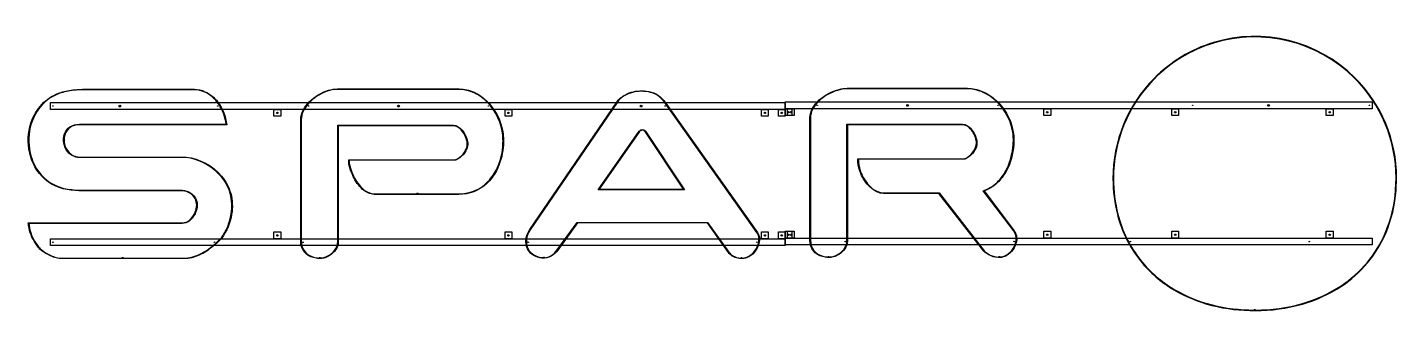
# Model space of a CAD drawing. Header units: millimetres. Extents: x -5 to 8000, y -1 to 1659.
import ezdxf

# ---------------------------------------------------------------- set-up
doc = ezdxf.new("R2010")
doc.units = ezdxf.units.MM
for name, color, linetype in [('1_PRIEKIS', 7, 'Continuous'), ('2_GALAS', 2, 'Continuous'), ('3_REMAS', 1, 'Continuous')]:
    doc.layers.add(name, color=color, linetype=linetype)

# ---------------------------------------------------------------- blocks, each defined once
blk = doc.blocks.new('PRIEKIS')
at = {"layer": '1_PRIEKIS'}
for points in [[(8000.1, 777.3, 0.20077), (7754.3, 1365.6, 0.276712), (6928.7, 1570.1, 0.12432), (6582.8, 1360.5, 0.200048), (6342, 771.2, 0.060434), (6368.2, 562.1, 0.105973), (6502, 291.6, 0.090958), (6698.4, 121.7, 0.072447), (6920.6, 30.6, 0.063449), (7173.4, 0, 0.069798), (7449.9, 38.3, 0.07576), (7677.4, 142.8, 0.145815), (7936.5, 452.5, 0.083018), (7997.4, 705.7)], [(1160.7, 1088.6), (296.3, 1088.6, 0.139809), (245.6, 1073.5, 0.185444), (213, 1027.3, 0.253204), (237.1, 927.3, 0.209196), (299.4, 899.6), (922.2, 899.6, -0.189451), (1130.3, 787, -0.10431), (1183.7, 686.5, -0.107362), (1189.1, 563.2, -0.118574), (1131.4, 425, -0.054352), (1048.9, 352.8, -0.07514), (967.2, 312.9, -0.053959), (920.8, 304.3), (180.1, 304.3, -0.06999), (115.4, 327.6, -0.072681), (67.9, 360.1, -0.04632), (49.7, 382.6, -0.107697), (4.5, 483.1, -0.029846), (0.3, 513.9), (900.8, 513.9, 0.169616), (941.8, 529.2, 0.130458), (976.2, 576.5, 0.091779), (985, 617.9, 0.247597), (948.4, 685.9, 0.152328), (899.9, 701.6), (318.6, 701.7, -0.036805), (227.2, 709, -0.039803), (180.3, 720.9, -0.18821), (38.3, 842.6, -0.089104), (4.1, 946.5, -0.134594), (23, 1118.5, -0.102858), (89.7, 1218.3, -0.116103), (189.7, 1277.8, -0.058048), (271.8, 1294.1, -0.023499), (331.5, 1296.7), (972.5, 1296.7, -0.105122), (1032.7, 1282.5, -0.12758), (1107.2, 1223, -0.128049)], [(1812.5, 1082.7), (1812.5, 401.6, -0.151767), (1797.2, 356, -0.203991), (1716, 305.5, -0.074411), (1682.8, 306.6, -0.143105), (1624.3, 333.2, -0.175303), (1594.5, 388.7), (1593.2, 406.7), (1593.2, 1119, -0.117867), (1607.2, 1173.8, -0.078624), (1643.2, 1222.9, -0.124954), (1756.3, 1290.6, -0.068114), (1808.9, 1298.4), (2519.4, 1298.4, -0.106514), (2606.3, 1278.8, -0.084959), (2677.8, 1230.1, -0.163001), (2774.4, 1047.1, -0.066082), (2776.7, 955.3, -0.094857), (2737, 819.4, -0.083361), (2679.8, 743.5, -0.194137), (2518.2, 680.8), (2022.3, 680.8, -0.106345), (1987, 689.1, -0.094761), (1945.7, 718.6, -0.100495), (1894.7, 796.7, -0.038793), (1876.7, 849.1, -0.068205), (1873.4, 883.3), (2485.7, 883.3, 0.128132), (2511.7, 891.1, 0.11912), (2550.1, 928.1, 0.094841), (2565.9, 964.9, 0.094436), (2565.3, 989.9, 0.138338), (2530.5, 1059.6, 0.085373), (2507.5, 1077.2, 0.112986), (2485, 1082.7)], [(3970.6, 513.6), (3211.3, 513.6), (3095.7, 354.5, -0.106195), (3057.2, 318.2, -0.16333), (3003.3, 307.5, -0.104233), (2952.5, 324.7, -0.226753), (2910.6, 389.7, -0.150241), (2921.8, 457.7), (2932, 475.3), (3440.3, 1220.6, -0.121239), (3491.2, 1264.8, -0.12648), (3587.4, 1287.4, -0.059045), (3641.7, 1280.5, -0.125129), (3698.9, 1248.3, -0.056458), (3731.9, 1209.5), (4263.4, 458, -0.145931), (4275.2, 420.5, -0.091924), (4269.6, 384.7, -0.155692), (4221.6, 319.9, -0.121711), (4184.4, 305.5, -0.169683), (4116.4, 319.3, -0.097475), (4093.6, 340.7)], [(5588.3, 700.8), (5762.8, 469.6, -0.20705), (5777.7, 405.3, -0.228473), (5717, 320.7, -0.099952), (5683.6, 310.7, -0.113378), (5629.1, 320.4, -0.091526), (5593.2, 342.3), (5587.3, 348.8), (5323.9, 686.7), (4999.4, 686.7, -0.100921), (4964.4, 694.5, -0.090608), (4921.4, 723.5, -0.107022), (4867.3, 802.5, -0.084924), (4850.5, 871.9, -0.024396), (4850.5, 889.2), (5462.7, 889.2, 0.128377), (5488.8, 897, 0.119264), (5527.1, 933.9, 0.094914), (5542.9, 970.7, 0.094907), (5542.3, 995.7, 0.138358), (5507.5, 1065.5, 0.085408), (5484.5, 1083.1, 0.11292), (5462, 1088.6), (4789.5, 1088.6), (4789.5, 407.4, -0.151945), (4774.2, 361.9, -0.203963), (4693, 311.4, -0.074849), (4659.9, 312.5, -0.143053), (4601.4, 339.1, -0.175395), (4571.6, 394.6), (4570.2, 412.6), (4570.2, 1130.3, -0.127017), (4585.9, 1186, -0.084155), (4624.9, 1233.7, -0.118659), (4741.7, 1296, -0.058065), (4788.1, 1302.1), (5492, 1302.1, -0.09937), (5577.8, 1283.8, -0.07717), (5649.9, 1239, -0.168853), (5757.3, 1055.6, -0.064017), (5761.3, 971.2, -0.104457), (5719.8, 820.3, -0.070142), (5673.7, 756.5, -0.112057)], [(3338.2, 711.2), (3830.3, 711.2), (3606.6, 1049.4, 0.367551), (3583.2, 1055.3, 0.139655), (3574.4, 1048.3)]]:
    blk.add_lwpolyline(points, format="xyb", close=True, dxfattribs=at)
blk = doc.blocks.new('GALAS')
at = {"layer": '2_GALAS'}
for points in [[(7174.6, 3, 0.069496), (7449.1, 41.1, 0.075758), (7675.7, 145.3, 0.145808), (7933.8, 453.6, 0.083004), (7994.4, 705.9), (7997.1, 777.3, 0.200758), (7752.2, 1363.4, 0.276712), (6929.6, 1567.2, 0.124324), (6584.9, 1358.4, 0.200051), (6345, 771.2, 0.060432), (6371.1, 562.8, 0.105967), (6504.3, 293.5, 0.090961), (6700, 124.3, 0.072449), (6921.3, 33.5, 0.06183), (7166.6, 3, -1.002063)], [(1157.3, 1091.6, 0.127821), (1103, 1223.6, 0.123311), (1031.4, 1279.8, 0.105129), (972.5, 1293.7), (325, 1293.7, 0.022035), (268.3, 1290.8, 0.063735), (179.9, 1271.3, 0.107942), (89.6, 1214.1, 0.103141), (24.5, 1114.3, 0.131918), (7, 946.9, 0.102057), (48.6, 830.5, 0.177511), (185.8, 722.3, 0.037786), (230, 711.6, 0.039064), (327, 704.7), (901, 704.6, -0.149245), (950.2, 688.3, -0.247616), (988, 617.9, -0.093837), (978.7, 574.5, -0.137925), (940.4, 524.3, -0.157939), (899.9, 510.9), (3.5, 510.9, 0.030156), (8.1, 480.7, 0.104613), (52.1, 384.4, 0.046305), (69.9, 362.2, 0.07264), (116.7, 330.3, 0.069729), (180.4, 307.3), (547.9, 307.3, -1.000093), (555.9, 307.3), (920.7, 307.3, 0.056771), (968.6, 316.5, 0.082129), (1056.2, 361.7, 0.048669), (1129, 426.9, 0.12098), (1186.6, 566.9, 0.104608), (1180.8, 685.7, 0.120154), (1116.5, 798, 0.175322), (922, 896.6), (298.2, 896.6, -0.225258), (230.5, 930.4, -0.254754), (212.2, 1035, -0.162744), (243.9, 1076, -0.14819), (299.5, 1091.6)], [(1707.3, 307.9, 0.019108), (1715.6, 308.5, 0.217306), (1798.1, 362.8, 0.135361), (1809.5, 402.6), (1809.5, 1085.7), (2485.8, 1085.7, -0.13339), (2513.5, 1077.3, -0.086113), (2536.7, 1057.1, -0.128562), (2568.4, 989.8, -0.092056), (2568.8, 964.3, -0.09493), (2552.6, 926.4, -0.128097), (2509.7, 886.6, -0.113229), (2485, 880.3), (1876.4, 880.3, 0.066514), (1880, 848, 0.037193), (1897.4, 797.8, 0.104012), (1950.2, 718.3, 0.101361), (1994.1, 689.3, 0.090075), (2023.2, 683.8), (2271.5, 683.8, -1.000012), (2279.5, 683.8), (2523.9, 683.8, 0.203651), (2687.8, 755.7, 0.083086), (2740.5, 833.5, 0.087086), (2774, 958.6, 0.067724), (2770.6, 1051.3, 0.171128), (2664.7, 1238, 0.085485), (2591.2, 1281.9, 0.08996), (2518.2, 1295.4), (1807.9, 1295.4, 0.080358), (1746.9, 1284.5, 0.124959), (1638, 1213, 0.074703), (1606.7, 1165.9, 0.102717), (1596.2, 1119), (1596.2, 406.8), (1597.5, 389.1, 0.17836), (1627.1, 334.8, 0.140716), (1683.3, 309.5, 0.036981), (1699.3, 307.8, -0.98125)], [(4166.1, 307.6, -0.979839), (4174.1, 307.6, 0.046922), (4192.7, 310.1, 0.111439), (4224.4, 325.7, 0.159765), (4269.1, 393.2, 0.087346), (4271.9, 426.2, 0.127278), (4260.5, 457), (3729.5, 1207.8, 0.063798), (3692.2, 1250.3, 0.117445), (3638.9, 1278.1, 0.058759), (3584.9, 1284.5, 0.135871), (3484.3, 1257.5, 0.104227), (3442.8, 1218.9), (2934.5, 473.7), (2924.4, 456.3, 0.166054), (2914.7, 383.1, 0.208615), (2954.9, 326.8, 0.114494), (3009.7, 310), (3010.7, 309.9, -0.974596), (3018.7, 309.9, 0.117225), (3055.7, 320.8, 0.106199), (3093.2, 356.3), (3209.8, 516.6), (3972.1, 516.6), (4096.5, 341.8, 0.097364), (4118.6, 321.5, 0.12268)], [(5583.5, 702.2, 0.019876), (5602, 709.7, 0.110156), (5681.4, 769.2, 0.071626), (5724.3, 836.3, 0.093411), (5758.3, 971.4, 0.064015), (5754.4, 1055.1, 0.183198), (5634.1, 1247.8, 0.074217), (5563.7, 1286.2, 0.084993), (5490.7, 1299.1), (4787.1, 1299.1, 0.071722), (4730.8, 1289.8, 0.115979), (4620.3, 1225.4, 0.082567), (4585.1, 1178.1, 0.11335), (4573.2, 1129.3), (4573.2, 412.7), (4574.5, 394.9, 0.178456), (4604.2, 340.6, 0.140668), (4660.4, 315.4, 0.035683), (4675.7, 313.7, -0.982717), (4683.7, 313.7, 0.020736), (4692.6, 314.4, 0.217267), (4775.1, 368.7, 0.13553), (4786.5, 408.4), (4786.5, 1091.6), (5462.8, 1091.5, -0.133271), (5490.5, 1083.2, -0.086202), (5513.7, 1063, -0.128563), (5545.4, 995.7, -0.09251), (5545.9, 970.2, -0.094997), (5529.6, 932.3, -0.128229), (5486.8, 892.4, -0.113552), (5462.1, 886.2), (4853.4, 886.2, 0.02393), (4853.6, 870.4, 0.082687), (4870, 803.7, 0.108102), (4924.3, 724.9, 0.098727), (4970.6, 695.2, 0.087904), (5000.2, 689.7), (5325.4, 689.7), (5589.6, 350.7), (5595.3, 344.4, 0.091341), (5630.2, 323.2, 0.090842), (5672.6, 313.6, -0.984707), (5680.6, 313.6, 0.038551), (5688.4, 314.3, 0.103864), (5721.3, 326.6, 0.225582), (5775.5, 411.1, 0.193601), (5759.7, 468.7)], [(3332.4, 708.2), (3572.3, 1050.4, -0.133196), (3582, 1058.1, -0.366529), (3609.1, 1051.1), (3835.9, 708.2)]]:
    blk.add_lwpolyline(points, format="xyb", close=True, dxfattribs=at)
for centre, radius in [((534.4, 1198.4), 5.5), ((2164.5, 1198.4), 5.5), ((3582.5, 1198.4), 5.5), ((4612.5, 1202.1), 1.6), ((5141.3, 1202.1), 5.5), ((5669.4, 1202.1), 1.6), ((6807.6, 1202.1), 1.6), ((7250.7, 1202.1), 5.5), ((7841.5, 1202.1), 1.6), ((144.1, 1198.4), 1.6), ((1108.2, 1198.4), 1.6), ((1638.6, 1198.4), 1.6), ((2690, 1198.4), 1.6), ((3723.8, 1198.4), 1.6), ((144.1, 400.6), 1.6), ((1088.2, 400.6), 1.6), ((1606.7, 400.6), 1.6), ((2922.6, 400.6), 1.6), ((4260.6, 400.6), 1.6), ((4776.4, 404.3), 1.6), ((5764.2, 404.3), 1.6), ((6443.4, 404.3), 1.6), ((7489.1, 404.3), 1.6)]:
    blk.add_circle(centre, radius, dxfattribs=at)
blk = doc.blocks.new('REMAS')
at = {"layer": '3_REMAS'}
for points in [[(129.1, 1218.4), (4425.7, 1218.4), (4425.7, 1178.4), (129.1, 1178.4)], [(4424.7, 1222.1), (7856.5, 1222.1), (7856.5, 1182.1), (4424.7, 1182.1)], [(1436.4, 1178.4), (1476.4, 1178.4), (1476.4, 1138.4), (1436.4, 1138.4)], [(2787.5, 1178.4), (2827.5, 1178.4), (2827.5, 1138.4), (2787.5, 1138.4)], [(4286.8, 1178.4), (4326.8, 1178.4), (4326.8, 1138.4), (4286.8, 1138.4)], [(4385.7, 1178.4), (4425.7, 1178.4), (4425.7, 1138.4), (4385.7, 1138.4)], [(4385.7, 1178.4), (4425.7, 1178.4), (4425.7, 1138.4), (4385.7, 1138.4)], [(4385.7, 1178.4), (4425.7, 1178.4), (4425.7, 1138.4), (4385.7, 1138.4)], [(4424.7, 1182.1), (4464.7, 1182.1), (4464.7, 1142.1), (4424.7, 1142.1)], [(4424.7, 1182.1), (4464.7, 1182.1), (4464.7, 1142.1), (4424.7, 1142.1)], [(4438.5, 1182.1), (4478.5, 1182.1), (4478.5, 1142.1), (4438.5, 1142.1)], [(5937.8, 1182.1), (5977.8, 1182.1), (5977.8, 1142.1), (5937.8, 1142.1)], [(6685.7, 1182.1), (6725.7, 1182.1), (6725.7, 1142.1), (6685.7, 1142.1)], [(7588.8, 1182.1), (7628.8, 1182.1), (7628.8, 1142.1), (7588.8, 1142.1)], [(129.1, 420.6), (4425.7, 420.6), (4425.7, 380.6), (129.1, 380.6)], [(1436.4, 460.6), (1476.4, 460.6), (1476.4, 420.6), (1436.4, 420.6)], [(2787.5, 460.6), (2827.5, 460.6), (2827.5, 420.6), (2787.5, 420.6)], [(4286.8, 460.6), (4326.8, 460.6), (4326.8, 420.6), (4286.8, 420.6)], [(4385.7, 460.6), (4425.7, 460.6), (4425.7, 420.6), (4385.7, 420.6)], [(4385.7, 460.6), (4425.7, 460.6), (4425.7, 420.6), (4385.7, 420.6)], [(4385.7, 460.6), (4425.7, 460.6), (4425.7, 420.6), (4385.7, 420.6)], [(4424.7, 464.3), (4464.7, 464.3), (4464.7, 424.3), (4424.7, 424.3)], [(4424.7, 464.3), (4464.7, 464.3), (4464.7, 424.3), (4424.7, 424.3)], [(4424.7, 424.3), (7856.5, 424.3), (7856.5, 384.3), (4424.7, 384.3)], [(4438.5, 464.3), (4478.5, 464.3), (4478.5, 424.3), (4438.5, 424.3)], [(5937.8, 464.3), (5977.8, 464.3), (5977.8, 424.3), (5937.8, 424.3)], [(6685.7, 464.3), (6725.7, 464.3), (6725.7, 424.3), (6685.7, 424.3)], [(7588.8, 464.3), (7628.8, 464.3), (7628.8, 424.3), (7588.8, 424.3)]]:
    blk.add_lwpolyline(points, close=True, dxfattribs=at)
for centre in [(1456.4, 1158.4), (2807.5, 1158.4), (4306.8, 1158.4), (4405.7, 1158.4), (4405.7, 1158.4), (4405.7, 1158.4), (4444.7, 1162.1), (4444.7, 1162.1), (4458.5, 1162.1), (5957.8, 1162.1), (6705.7, 1162.1), (7608.8, 1162.1), (1456.4, 440.6), (2807.5, 440.6), (4306.8, 440.6), (4405.7, 440.6), (4405.7, 440.6), (4405.7, 440.6), (4444.7, 444.3), (4444.7, 444.3), (4458.5, 444.3), (5957.8, 444.3), (6705.7, 444.3), (7608.8, 444.3)]:
    blk.add_circle(centre, 4, dxfattribs=at)

msp = doc.modelspace()

# ---------------------------------------------------------------- block references
at = {"layer": '1_PRIEKIS'}
msp.add_blockref('PRIEKIS', (0, 0), dxfattribs=at)
at = {"layer": '2_GALAS'}
msp.add_blockref('GALAS', (0, 0), dxfattribs=at)
at = {"layer": '3_REMAS'}
msp.add_blockref('REMAS', (0, 0), dxfattribs=at)

doc.saveas('drawing.dxf')
